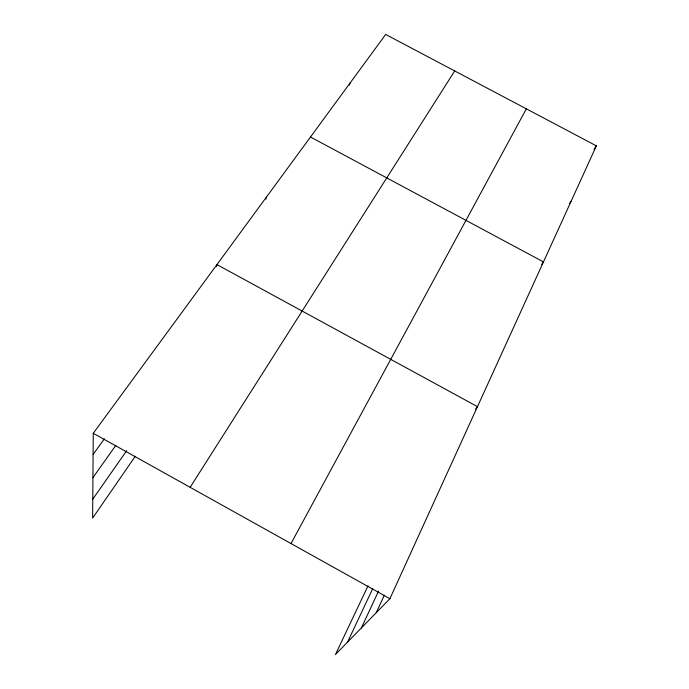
<?xml version="1.0" encoding="UTF-8"?>
<svg xmlns="http://www.w3.org/2000/svg" width="689" height="689" viewBox="0 0 689 689"><rect width="100%" height="100%" fill="white"/><g stroke="black" fill="none" stroke-linecap="round" stroke-linejoin="round"><path stroke-width="1.03" d="M368.064 585.779L335.431 654.55L389.905 598.698L596.373 145.861L385.685 34.45L93.256 433.295L92.627 518.102L135.294 456.264M216.527 266.695L216.949 264.593L477.468 406.656L475.539 409.145M265.902 199.164L266.41 197.132M349.383 85.126L350.029 83.085M376.289 612.659L384.341 595.167M361.38 627.946L378.58 591.024M347.566 642.114L372.749 588.578M291.008 543.552L526.344 108.836M190.147 487.321L454.714 70.95M594.039 149.358L596.373 145.861M569.484 203.513L571.293 200.861M92.765 499.172L126.698 450.649M541.666 264.455L543.457 261.906L310.489 137.008M92.929 477.649L115.89 445.301M93.101 454.456L104.366 438.841M93.256 433.295L389.905 598.698"/></g></svg>
